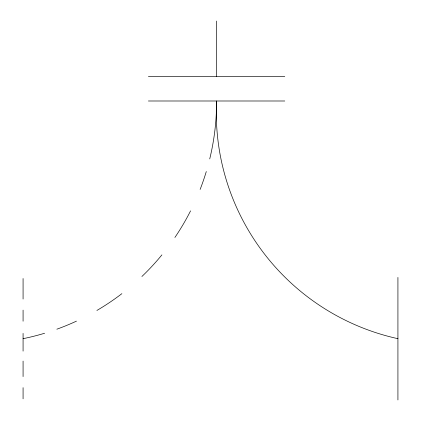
<?xml version="1.0" encoding="UTF-8"?>
<svg xmlns="http://www.w3.org/2000/svg" width="421" height="421" viewBox="0 0 421 421"><rect width="100%" height="100%" fill="white"/><g stroke="black" fill="none" stroke-linecap="round" stroke-linejoin="round"><path stroke-width="0.63" d="M148.397 76.475L284.791 76.475M148.397 100.993L284.791 100.993M397.924 277.418L397.924 399.95M216.594 21.05L216.594 76.475M23.076 278.528L23.076 299.047M23.076 310.124L23.076 321.202M23.076 333.39L23.076 351.114M23.076 361.081L23.076 376.59M23.076 387.667L23.076 398.84M209.726 158.928A241.849 241.849 0 0 0 216.594 100.993A231.418 231.418 0 0 0 397.924 338.684M206.29 171.552A241.849 241.849 0 0 1 200.122 189.439M190.566 210.863A241.849 241.849 0 0 1 174.899 237.47M161.911 254.879A241.849 241.849 0 0 1 141.903 276.497M121.885 293.658A241.849 241.849 0 0 1 96.893 310.451M76.459 321.134A241.849 241.849 0 0 1 56.861 329.196M44.6 333.253A241.849 241.849 0 0 1 23.076 338.684"/></g></svg>
